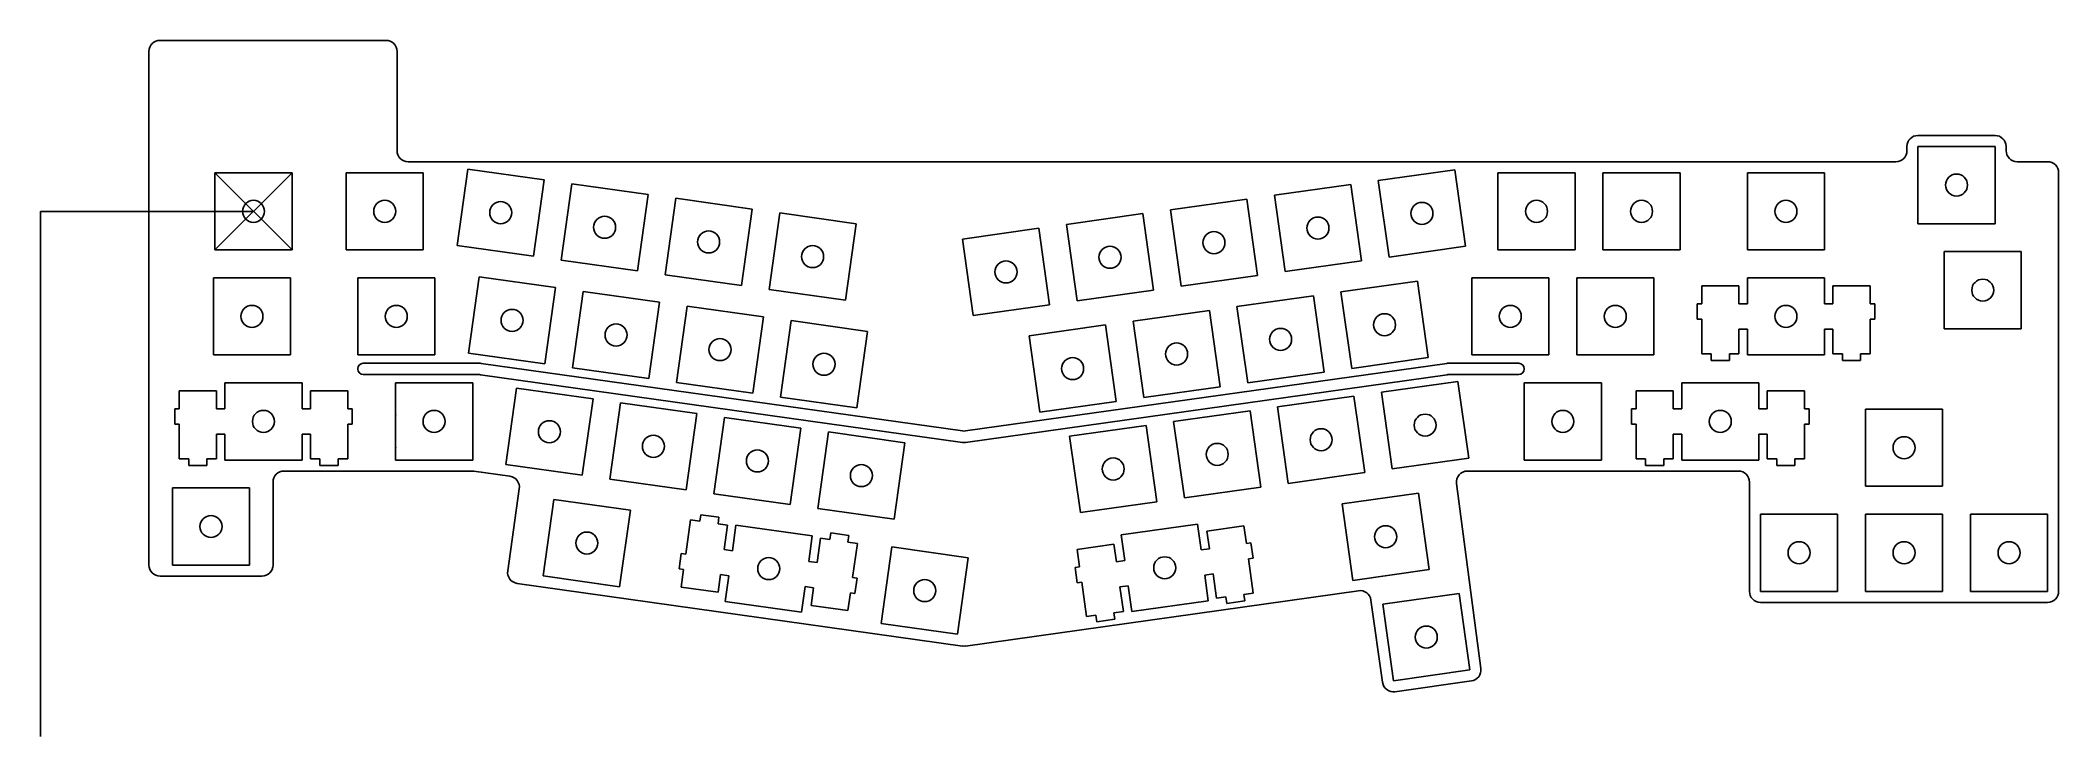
# Model space of a CAD drawing. Extents: x 0 to 366, y 0 to 126.
import ezdxf

# ---------------------------------------------------------------- set-up
doc = ezdxf.new("R2010")
doc.units = 0
doc.header["$MEASUREMENT"] = 0

msp = doc.modelspace()

# ---------------------------------------------------------------- linework, layer by layer
at = {"linetype": 'Continuous'}
for p, q in [((21.71, 126.25), (62.71, 126.25)), ((19.71, 124.25), (19.71, 31.1)), ((64.71, 124.25), (64.71, 106.25)), ((338.66, 106.25), (338.66, 107.01)), ((340.66, 109.01), (354.66, 109.01)), ((356.66, 107.01), (356.66, 106.25)), ((66.71, 104.25), (336.66, 104.25)), ((358.66, 104.25), (364.19, 104.25)), ((31.67, 102.25), (45.67, 88.25)), ((45.67, 102.25), (31.67, 88.25)), ((366.19, 102.25), (366.19, 26.34)), ((0, 0), (0, 95.25)), ((0, 95.25), (38.67, 95.25)), ((57.58, 66.65), (57.58, 66.7)), ((58.58, 67.7), (79.68, 67.7)), ((79.96, 67.68), (167.28, 55.42)), ((167.84, 55.42), (255.18, 67.68)), ((255.45, 67.7), (268.23, 67.7)), ((269.23, 66.7), (269.23, 66.65)), ((79.56, 65.65), (58.58, 65.65)), ((167.29, 53.34), (79.84, 65.63)), ((255.25, 65.63), (167.85, 53.34)), ((268.23, 65.65), (255.53, 65.65)), ((78.35, 48.15), (44.21, 48.15)), ((85.2, 47.21), (78.63, 48.13)), ((308.09, 48.15), (258.92, 48.15)), ((42.21, 46.15), (42.21, 31.1)), ((84.8, 30.05), (86.9, 44.95)), ((256.94, 45.89), (261.36, 12.36)), ((310.09, 26.34), (310.09, 46.15)), ((40.21, 29.1), (21.71, 29.1)), ((167.28, 16.43), (86.5, 27.79)), ((167.84, 16.43), (239.16, 26.46)), ((241.42, 24.76), (243.52, 9.85)), ((364.19, 24.34), (312.09, 24.34)), ((261.36, 12.36), (261.36, 12.34)), ((245.78, 8.15), (259.66, 10.1))]:
    msp.add_line(p, q, dxfattribs=at)
at = {"color": 0}
for p, q in [((340.66, 107.01), (354.66, 107.01)), ((340.66, 93.01), (340.66, 107.01)), ((354.66, 107.01), (354.66, 93.01)), ((77.56, 102.91), (75.61, 89.05)), ((91.42, 100.97), (77.56, 102.91)), ((256.62, 102.78), (242.75, 100.83)), ((258.57, 88.92), (256.62, 102.78)), ((31.67, 102.25), (45.67, 102.25)), ((31.67, 88.25), (31.67, 102.25)), ((45.67, 102.25), (45.67, 88.25)), ((55.48, 102.25), (69.48, 102.25)), ((55.48, 88.25), (55.48, 102.25)), ((69.48, 102.25), (69.48, 88.25)), ((89.48, 87.1), (91.42, 100.97)), ((96.43, 100.26), (94.48, 86.4)), ((110.29, 98.31), (96.43, 100.26)), ((237.75, 100.13), (223.89, 98.18)), ((239.7, 86.26), (237.75, 100.13)), ((242.75, 100.83), (244.7, 86.97)), ((264.46, 102.25), (278.46, 102.25)), ((264.46, 88.25), (264.46, 102.25)), ((278.46, 102.25), (278.46, 88.25)), ((283.51, 102.25), (297.51, 102.25)), ((283.51, 88.25), (283.51, 102.25)), ((297.51, 102.25), (297.51, 88.25)), ((309.71, 102.25), (323.71, 102.25)), ((309.71, 88.25), (309.71, 102.25)), ((323.71, 102.25), (323.71, 88.25)), ((108.34, 84.45), (110.29, 98.31)), ((115.29, 97.61), (113.34, 83.75)), ((129.15, 95.66), (115.29, 97.61)), ((127.2, 81.8), (129.15, 95.66)), ((218.89, 97.48), (205.03, 95.53)), ((205.03, 95.53), (206.97, 81.66)), ((220.84, 83.61), (218.89, 97.48)), ((223.89, 98.18), (225.84, 84.32)), ((134.15, 94.96), (132.21, 81.1)), ((148.02, 93.01), (134.15, 94.96)), ((146.07, 79.15), (148.02, 93.01)), ((181.16, 92.18), (167.3, 90.23)), ((183.11, 78.31), (181.16, 92.18)), ((200.03, 94.83), (186.16, 92.88)), ((186.16, 92.88), (188.11, 79.01)), ((201.97, 80.96), (200.03, 94.83)), ((354.66, 93.01), (340.66, 93.01)), ((45.67, 88.25), (31.67, 88.25)), ((69.48, 88.25), (55.48, 88.25)), ((75.61, 89.05), (89.48, 87.1)), ((167.3, 90.23), (169.24, 76.36)), ((244.7, 86.97), (258.57, 88.92)), ((278.46, 88.25), (264.46, 88.25)), ((297.51, 88.25), (283.51, 88.25)), ((323.71, 88.25), (309.71, 88.25)), ((345.43, 87.96), (359.42, 87.96)), ((345.43, 73.96), (345.43, 87.96)), ((359.42, 87.96), (359.42, 73.96)), ((94.48, 86.4), (108.34, 84.45)), ((225.84, 84.32), (239.7, 86.26)), ((31.39, 83.2), (45.39, 83.2)), ((31.39, 69.2), (31.39, 83.2)), ((45.39, 83.2), (45.39, 69.2)), ((57.58, 83.2), (71.58, 83.2)), ((57.58, 69.2), (57.58, 83.2)), ((71.58, 83.2), (71.58, 69.2)), ((79.63, 83.39), (77.68, 69.52)), ((93.49, 81.44), (79.63, 83.39)), ((91.54, 67.57), (93.49, 81.44)), ((98.49, 80.73), (96.54, 66.87)), ((112.35, 78.79), (98.49, 80.73)), ((113.34, 83.75), (127.2, 81.8)), ((132.21, 81.1), (146.07, 79.15)), ((188.11, 79.01), (201.97, 80.96)), ((206.97, 81.66), (220.84, 83.61)), ((249.84, 82.59), (235.97, 80.64)), ((235.97, 80.64), (237.92, 66.78)), ((251.79, 68.73), (249.84, 82.59)), ((259.7, 83.2), (273.7, 83.2)), ((259.7, 69.2), (259.7, 83.2)), ((273.7, 83.2), (273.7, 69.2)), ((278.75, 83.2), (292.75, 83.2)), ((278.75, 69.2), (278.75, 83.2)), ((292.75, 83.2), (292.75, 69.2)), ((308.18, 81.73), (301.43, 81.73)), ((301.43, 81.73), (301.43, 78.5)), ((308.18, 78.5), (308.18, 81.73)), ((309.71, 83.2), (309.71, 78.5)), ((323.71, 83.2), (309.71, 83.2)), ((323.71, 78.5), (323.71, 83.2)), ((331.98, 81.73), (325.23, 81.73)), ((325.23, 81.73), (325.23, 78.5)), ((331.98, 78.5), (331.98, 81.73)), ((110.41, 64.92), (112.35, 78.79)), ((117.35, 78.08), (115.41, 64.22)), ((131.22, 76.13), (117.35, 78.08)), ((169.24, 76.36), (183.11, 78.31)), ((212.11, 77.29), (198.25, 75.34)), ((214.06, 63.42), (212.11, 77.29)), ((230.97, 79.94), (217.11, 77.99)), ((217.11, 77.99), (219.06, 64.13)), ((232.92, 66.07), (230.97, 79.94)), ((301.43, 78.5), (300.61, 78.5)), ((300.61, 78.5), (300.61, 75.7)), ((309.71, 78.5), (308.18, 78.5)), ((325.23, 78.5), (323.71, 78.5)), ((332.81, 78.5), (331.98, 78.5)), ((332.81, 75.7), (332.81, 78.5)), ((129.27, 62.27), (131.22, 76.13)), ((136.22, 75.43), (134.27, 61.57)), ((150.08, 73.48), (136.22, 75.43)), ((148.13, 59.62), (150.08, 73.48)), ((193.24, 74.64), (179.38, 72.69)), ((195.19, 60.77), (193.24, 74.64)), ((198.25, 75.34), (200.19, 61.47)), ((300.61, 75.7), (301.43, 75.7)), ((301.43, 75.7), (301.43, 69.43)), ((308.18, 69.43), (308.18, 73.9)), ((308.18, 73.9), (309.71, 73.9)), ((309.71, 73.9), (309.71, 69.2)), ((323.71, 69.2), (323.71, 73.9)), ((323.71, 73.9), (325.23, 73.9)), ((325.23, 73.9), (325.23, 69.43)), ((331.98, 69.43), (331.98, 75.7)), ((331.98, 75.7), (332.81, 75.7)), ((359.42, 73.96), (345.43, 73.96)), ((179.38, 72.69), (181.33, 58.82)), ((45.39, 69.2), (31.39, 69.2)), ((71.58, 69.2), (57.58, 69.2)), ((77.68, 69.52), (91.54, 67.57)), ((96.54, 66.87), (110.41, 64.92)), ((219.06, 64.13), (232.92, 66.07)), ((237.92, 66.78), (251.79, 68.73)), ((273.7, 69.2), (259.7, 69.2)), ((292.75, 69.2), (278.75, 69.2)), ((301.43, 69.43), (303.16, 69.43)), ((303.16, 69.43), (303.16, 68.23)), ((303.16, 68.23), (306.46, 68.23)), ((306.46, 68.23), (306.46, 69.43)), ((306.46, 69.43), (308.18, 69.43)), ((309.71, 69.2), (323.71, 69.2)), ((325.23, 69.43), (326.96, 69.43)), ((326.96, 69.43), (326.96, 68.23)), ((326.96, 68.23), (330.26, 68.23)), ((330.26, 68.23), (330.26, 69.43)), ((330.26, 69.43), (331.98, 69.43)), ((31.96, 62.68), (25.21, 62.68)), ((25.21, 62.68), (25.21, 59.45)), ((31.96, 59.45), (31.96, 62.68)), ((33.48, 64.15), (33.48, 59.45)), ((47.48, 64.15), (33.48, 64.15)), ((47.48, 59.45), (47.48, 64.15)), ((55.76, 62.68), (49.01, 62.68)), ((49.01, 62.68), (49.01, 59.45)), ((55.76, 59.45), (55.76, 62.68)), ((64.44, 64.15), (78.44, 64.15)), ((64.44, 50.15), (64.44, 64.15)), ((78.44, 64.15), (78.44, 50.15)), ((86.41, 63.19), (84.46, 49.33)), ((100.27, 61.25), (86.41, 63.19)), ((115.41, 64.22), (129.27, 62.27)), ((200.19, 61.47), (214.06, 63.42)), ((257.2, 64.39), (243.34, 62.44)), ((243.34, 62.44), (245.29, 48.58)), ((259.15, 50.52), (257.2, 64.39)), ((269.23, 64.15), (283.22, 64.15)), ((269.23, 50.15), (269.23, 64.15)), ((283.22, 64.15), (283.22, 50.15)), ((296.27, 62.68), (289.53, 62.68)), ((289.53, 62.68), (289.53, 59.45)), ((296.27, 59.45), (296.27, 62.68)), ((297.8, 64.15), (297.8, 59.45)), ((311.8, 64.15), (297.8, 64.15)), ((311.8, 59.45), (311.8, 64.15)), ((320.07, 62.68), (313.33, 62.68)), ((313.33, 62.68), (313.33, 59.45)), ((320.07, 59.45), (320.07, 62.68)), ((25.21, 59.45), (24.38, 59.45)), ((24.38, 59.45), (24.38, 56.65)), ((33.48, 59.45), (31.96, 59.45)), ((49.01, 59.45), (47.48, 59.45)), ((56.58, 59.45), (55.76, 59.45)), ((56.58, 56.65), (56.58, 59.45)), ((98.32, 47.38), (100.27, 61.25)), ((105.27, 60.54), (103.32, 46.68)), ((119.13, 58.6), (105.27, 60.54)), ((117.19, 44.73), (119.13, 58.6)), ((134.27, 61.57), (148.13, 59.62)), ((181.33, 58.82), (195.19, 60.77)), ((219.48, 59.09), (205.61, 57.14)), ((221.42, 45.22), (219.48, 59.09)), ((238.34, 61.74), (224.48, 59.79)), ((224.48, 59.79), (226.42, 45.92)), ((240.29, 47.87), (238.34, 61.74)), ((289.53, 59.45), (288.7, 59.45)), ((288.7, 59.45), (288.7, 56.65)), ((297.8, 59.45), (296.27, 59.45)), ((313.33, 59.45), (311.8, 59.45)), ((320.9, 59.45), (320.07, 59.45)), ((320.9, 56.65), (320.9, 59.45)), ((331.14, 59.39), (345.14, 59.39)), ((331.14, 45.39), (331.14, 59.39)), ((345.14, 59.39), (345.14, 45.39)), ((24.38, 56.65), (25.21, 56.65)), ((25.21, 56.65), (25.21, 50.38)), ((55.76, 50.38), (55.76, 56.65)), ((55.76, 56.65), (56.58, 56.65)), ((124.14, 57.89), (122.19, 44.03)), ((138, 55.94), (124.14, 57.89)), ((136.05, 42.08), (138, 55.94)), ((143, 55.24), (141.05, 41.38)), ((156.86, 53.29), (143, 55.24)), ((200.61, 56.43), (186.75, 54.49)), ((202.56, 42.57), (200.61, 56.43)), ((205.61, 57.14), (207.56, 43.27)), ((288.7, 56.65), (289.53, 56.65)), ((289.53, 56.65), (289.53, 50.38)), ((320.07, 50.38), (320.07, 56.65)), ((320.07, 56.65), (320.9, 56.65)), ((31.96, 50.38), (31.96, 54.85)), ((31.96, 54.85), (33.48, 54.85)), ((33.48, 54.85), (33.48, 50.15)), ((47.48, 50.15), (47.48, 54.85)), ((47.48, 54.85), (49.01, 54.85)), ((49.01, 54.85), (49.01, 50.38)), ((154.92, 39.43), (156.86, 53.29)), ((186.75, 54.49), (188.7, 40.62)), ((296.27, 50.38), (296.27, 54.85)), ((296.27, 54.85), (297.8, 54.85)), ((297.8, 54.85), (297.8, 50.15)), ((311.8, 50.15), (311.8, 54.85)), ((311.8, 54.85), (313.33, 54.85)), ((313.33, 54.85), (313.33, 50.38)), ((25.21, 50.38), (26.93, 50.38)), ((26.93, 50.38), (26.93, 49.18)), ((26.93, 49.18), (30.23, 49.18)), ((30.23, 49.18), (30.23, 50.38)), ((30.23, 50.38), (31.96, 50.38)), ((33.48, 50.15), (47.48, 50.15)), ((49.01, 50.38), (50.73, 50.38)), ((50.73, 50.38), (50.73, 49.18)), ((50.73, 49.18), (54.03, 49.18)), ((54.03, 49.18), (54.03, 50.38)), ((54.03, 50.38), (55.76, 50.38)), ((78.44, 50.15), (64.44, 50.15)), ((84.46, 49.33), (98.32, 47.38)), ((226.42, 45.92), (240.29, 47.87)), ((245.29, 48.58), (259.15, 50.52)), ((283.22, 50.15), (269.23, 50.15)), ((289.53, 50.38), (291.25, 50.38)), ((291.25, 50.38), (291.25, 49.18)), ((291.25, 49.18), (294.55, 49.18)), ((294.55, 49.18), (294.55, 50.38)), ((294.55, 50.38), (296.27, 50.38)), ((297.8, 50.15), (311.8, 50.15)), ((313.33, 50.38), (315.05, 50.38)), ((315.05, 50.38), (315.05, 49.18)), ((315.05, 49.18), (318.35, 49.18)), ((318.35, 49.18), (318.35, 50.38)), ((318.35, 50.38), (320.07, 50.38)), ((23.96, 45.1), (37.96, 45.1)), ((23.96, 31.1), (23.96, 45.1)), ((37.96, 45.1), (37.96, 31.1)), ((103.32, 46.68), (117.19, 44.73)), ((122.19, 44.03), (136.05, 42.08)), ((207.56, 43.27), (221.42, 45.22)), ((250.05, 44.14), (236.18, 42.2)), ((252, 30.28), (250.05, 44.14)), ((345.14, 45.39), (331.14, 45.39)), ((93.19, 43.01), (91.24, 29.14)), ((107.05, 41.06), (93.19, 43.01)), ((105.1, 27.19), (107.05, 41.06)), ((141.05, 41.38), (154.92, 39.43)), ((188.7, 40.62), (202.56, 42.57)), ((236.18, 42.2), (238.13, 28.33)), ((312.09, 40.34), (326.09, 40.34)), ((312.09, 26.34), (312.09, 40.34)), ((326.09, 40.34), (326.09, 26.34)), ((331.14, 40.34), (345.14, 40.34)), ((331.14, 26.34), (331.14, 40.34)), ((345.14, 40.34), (345.14, 26.34)), ((350.19, 40.34), (364.19, 40.34)), ((350.19, 26.34), (350.19, 40.34)), ((364.19, 40.34), (364.19, 26.34)), ((117.97, 39.29), (117.1, 33.08)), ((119.68, 39.05), (117.97, 39.29)), ((119.85, 40.24), (119.68, 39.05)), ((123.12, 39.78), (119.85, 40.24)), ((122.95, 38.59), (123.12, 39.78)), ((124.66, 38.35), (122.95, 38.59)), ((124.04, 33.92), (124.66, 38.35)), ((126.2, 38.37), (125.55, 33.71)), ((140.06, 36.42), (126.2, 38.37)), ((143.42, 36.93), (143.25, 35.74)), ((146.68, 36.47), (143.42, 36.93)), ((209.96, 38.51), (196.1, 36.56)), ((210.61, 33.86), (209.96, 38.51)), ((218.36, 38.21), (211.67, 37.27)), ((211.67, 37.27), (212.12, 34.07)), ((218.81, 35.01), (218.36, 38.21)), ((116.28, 33.19), (115.89, 30.42)), ((117.1, 33.08), (116.28, 33.19)), ((125.55, 33.71), (124.04, 33.92)), ((139.41, 31.76), (140.06, 36.42)), ((141.54, 35.98), (140.92, 31.55)), ((143.25, 35.74), (141.54, 35.98)), ((146.52, 35.28), (146.68, 36.47)), ((148.23, 35.04), (146.52, 35.28)), ((147.35, 28.83), (148.23, 35.04)), ((154.5, 34.39), (152.55, 20.53)), ((168.36, 32.44), (154.5, 34.39)), ((194.79, 34.89), (188.11, 33.96)), ((188.11, 33.96), (188.55, 30.76)), ((195.24, 31.7), (194.79, 34.89)), ((196.1, 36.56), (196.75, 31.91)), ((212.12, 34.07), (210.61, 33.86)), ((219.63, 35.12), (218.81, 35.01)), ((220.02, 32.35), (219.63, 35.12)), ((37.96, 31.1), (23.96, 31.1)), ((115.89, 30.42), (116.71, 30.31)), ((116.71, 30.31), (116.26, 27.11)), ((122.95, 26.17), (123.4, 29.37)), ((123.4, 29.37), (124.9, 29.16)), ((140.92, 31.55), (139.41, 31.76)), ((166.41, 18.58), (168.36, 32.44)), ((188.55, 30.76), (187.74, 30.64)), ((187.74, 30.64), (188.13, 27.87)), ((196.75, 31.91), (195.24, 31.7)), ((211.25, 29.3), (212.76, 29.51)), ((211.91, 24.65), (211.25, 29.3)), ((212.76, 29.51), (213.39, 25.09)), ((219.2, 32.24), (220.02, 32.35)), ((220.07, 26.03), (219.2, 32.24)), ((238.13, 28.33), (252, 30.28)), ((91.24, 29.14), (105.1, 27.19)), ((116.26, 27.11), (122.95, 26.17)), ((124.9, 29.16), (124.25, 24.5)), ((138.11, 22.55), (138.77, 27.21)), ((138.77, 27.21), (140.28, 27)), ((140.28, 27), (139.83, 23.8)), ((146.51, 22.86), (146.96, 26.06)), ((146.96, 26.06), (147.78, 25.94)), ((148.17, 28.71), (147.35, 28.83)), ((147.78, 25.94), (148.17, 28.71)), ((188.13, 27.87), (188.94, 27.98)), ((188.94, 27.98), (189.82, 21.77)), ((195.88, 27.14), (197.39, 27.35)), ((196.5, 22.71), (195.88, 27.14)), ((197.39, 27.35), (198.04, 22.7)), ((218.36, 25.79), (220.07, 26.03)), ((218.53, 24.6), (218.36, 25.79)), ((257.41, 25.94), (243.55, 23.99)), ((259.36, 12.08), (257.41, 25.94)), ((326.09, 26.34), (312.09, 26.34)), ((345.14, 26.34), (331.14, 26.34)), ((364.19, 26.34), (350.19, 26.34)), ((124.25, 24.5), (138.11, 22.55)), ((139.83, 23.8), (146.51, 22.86)), ((189.82, 21.77), (191.53, 22.01)), ((191.53, 22.01), (191.69, 20.83)), ((194.79, 22.47), (196.5, 22.71)), ((194.96, 21.29), (194.79, 22.47)), ((198.04, 22.7), (211.91, 24.65)), ((213.39, 25.09), (215.09, 25.33)), ((215.09, 25.33), (215.26, 24.14)), ((215.26, 24.14), (218.53, 24.6)), ((243.55, 23.99), (245.5, 10.13)), ((152.55, 20.53), (166.41, 18.58)), ((191.69, 20.83), (194.96, 21.29)), ((245.5, 10.13), (259.36, 12.08))]:
    msp.add_line(p, q, dxfattribs=at)
at = {"linetype": 'Continuous'}
for centre in [(347.66, 100.01), (38.67, 95.25), (62.49, 95.25), (83.52, 95.01), (250.66, 94.87), (271.46, 95.25), (290.51, 95.25), (316.71, 95.25), (102.38, 92.36), (121.25, 89.71), (212.93, 89.57), (231.8, 92.22), (140.11, 87.05), (194.07, 86.92), (175.2, 84.27), (352.43, 80.96), (38.39, 76.2), (64.58, 76.2), (85.58, 75.48), (266.7, 76.2), (285.75, 76.2), (316.71, 76.2), (104.45, 72.83), (225.02, 72.03), (243.88, 74.68), (123.31, 70.18), (206.15, 69.38), (142.18, 67.53), (187.29, 66.73), (40.48, 57.15), (71.44, 57.15), (276.23, 57.15), (304.8, 57.15), (92.36, 55.29), (232.38, 53.83), (251.25, 56.48), (111.23, 52.64), (130.09, 49.99), (213.52, 51.18), (338.14, 52.39), (148.96, 47.34), (194.65, 48.53), (30.96, 38.1), (99.15, 35.1), (244.09, 36.24), (319.09, 33.34), (338.14, 33.34), (357.19, 33.34), (132.16, 30.46), (204, 30.61), (160.46, 26.48), (251.46, 18.04)]:
    msp.add_circle(centre, 2, dxfattribs=at)
for centre, radius, start, end in [((21.71, 124.25), 2, 90, 180), ((62.71, 124.25), 2, 0, 90), ((66.71, 106.25), 2, 180, 270), ((336.66, 106.25), 2, 270, 0), ((340.66, 107.01), 2, 90, 180), ((354.66, 107.01), 2, 0, 90), ((358.66, 106.25), 2, 180, 270), ((364.19, 102.25), 2, 0, 90), ((58.58, 66.7), 1, 90, 180), ((58.58, 66.65), 1, 180, 270), ((79.68, 65.7), 2, 82.0052, 90), ((255.45, 65.7), 2, 90, 97.9938), ((268.23, 66.7), 1, 0, 90), ((268.23, 66.65), 1, 270, 0), ((79.56, 63.65), 2, 82.002, 90), ((255.53, 63.65), 2, 90, 98.0027), ((167.56, 57.4), 2, 262.0052, 277.9938), ((167.57, 55.32), 2, 262.002, 278.0027), ((44.21, 46.15), 2, 90, 180), ((78.35, 46.15), 2, 81.9938, 90), ((258.92, 46.15), 2, 90, 187.5167), ((308.09, 46.15), 2, 0, 90), ((84.92, 45.23), 2, 351.9948, 81.9938), ((21.71, 31.1), 2, 180, 270), ((40.21, 31.1), 2, 270, 0), ((86.78, 29.77), 2, 171.9948, 261.9993), ((239.44, 24.48), 2, 7.9996, 97.9996), ((312.09, 26.34), 2, 180, 270), ((364.19, 26.34), 2, 270, 0), ((167.56, 18.42), 2, 261.9993, 277.9996), ((259.38, 12.08), 2, 278.0009, 7.5167), ((245.5, 10.13), 2, 187.9996, 278.0009)]:
    msp.add_arc(centre, radius, start, end, dxfattribs=at)
for p in [(64.44, 58.31), (64.44, 52.47)]:
    msp.add_point(p, dxfattribs=at)

doc.saveas('drawing.dxf')
